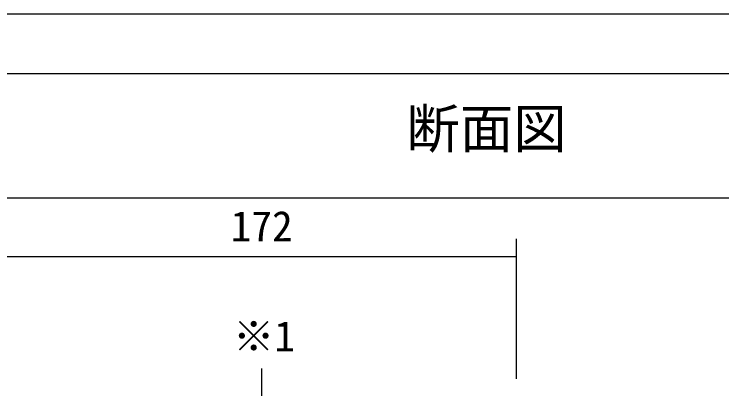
# Model space of a CAD drawing. Units: millimetres, scale not verified. Extents: x -800 to 800, y -554 to 554.
# Drawn here: x -477 to -238.3, y 427.5 to 554 of the extents above; entities that cross this region are included whole.
import ezdxf
from ezdxf.enums import TextEntityAlignment as Align

# ---------------------------------------------------------------- set-up
doc = ezdxf.new("R2010")
doc.units = ezdxf.units.MM
doc.header["$LTSCALE"] = 4
doc.linetypes.add('USER11', pattern=[4.619272, 2.886781, -0.577497, 0.577497, -0.577497])
for name, color, linetype, lineweight in [('1-0', 7, 'Continuous', 25), ('1-4_0', 7, 'Continuous', 25), ('2-0', 7, 'Continuous', 25)]:
    doc.layers.add(name, color=color, linetype=linetype, lineweight=lineweight)
doc.styles.add('ＭＳ ゴシック', font='')
doc.styles.get('ＭＳ ゴシック').set_extended_font_data('MS Gothic')

msp = doc.modelspace()

# ---------------------------------------------------------------- linework, layer by layer
at = {"layer": '1-0'}
for p, q in [((-780, 534), (152, 534)), ((-780, 492), (152, 492))]:
    msp.add_line(p, q, dxfattribs=at)
at = {"layer": '1-4_0'}
for p, q in [((-780, 534), (152, 534)), ((-780, 534), (152, 534)), ((-780, 492), (152, 492)), ((-780, 492), (152, 492))]:
    msp.add_line(p, q, dxfattribs=at)
msp.add_lwpolyline([(-800, -554), (800, -554), (800, 554), (-800, 554)], close=True, dxfattribs=at)
at = {"layer": '2-0'}
for p, q in [((-307.626, 478.153), (-307.626, 430.852)), ((-479.624, 472.153), (-307.626, 472.153)), ((-307.586, 472.158), (-307.585, 472.153))]:
    msp.add_line(p, q, dxfattribs=at)
at = {"layer": '2-0', "linetype": 'USER11'}
msp.add_line((-393.624, 434.376), (-393.624, 303.686), dxfattribs=at)
at = {"layer": '2-0'}
for centre, radius, start, end in [((-307.627, 472.153), 0.0385, 176.8034, 183.1966), ((-307.629, 472.154), 0.0368, 164.09186, 170.41214), ((-307.628, 472.153), 0.0375, 170.42353, 176.81848), ((-307.628, 472.153), 0.0375, 183.18152, 189.57647), ((-307.629, 472.153), 0.0368, 189.58786, 195.90814), ((-307.629, 472.153), 0.0369, 157.91384, 164.08276), ((-307.629, 472.153), 0.0369, 195.91724, 202.08616), ((-307.628, 472.153), 0.0375, 151.94293, 157.90767), ((-307.628, 472.153), 0.0375, 202.09233, 208.05707), ((-307.628, 472.153), 0.0386, 146.20582, 151.93978), ((-307.628, 472.154), 0.0386, 208.06022, 213.79418), ((-307.626, 472.152), 0.0398, 140.70417, 146.20539), ((-307.626, 472.155), 0.0398, 213.79461, 219.29583), ((-307.625, 472.151), 0.0411, 135.41861, 140.70597), ((-307.625, 472.155), 0.0411, 219.29403, 224.58139), ((-307.625, 472.15), 0.0423, 130.31331, 135.42213), ((-307.625, 472.156), 0.0423, 224.57787, 229.68669), ((-307.624, 472.15), 0.043, 125.34009, 130.31815), ((-307.624, 472.157), 0.043, 229.68185, 234.65991), ((-307.624, 472.15), 0.0432, 120.44129, 125.34595), ((-307.624, 472.157), 0.0432, 234.65405, 239.55871), ((-307.624, 472.15), 0.0428, 115.55153, 120.44799), ((-307.624, 472.157), 0.0428, 239.55201, 244.44847), ((-307.625, 472.151), 0.0417, 110.59857, 115.559), ((-307.625, 472.156), 0.0417, 244.441, 249.40143), ((-307.625, 472.153), 0.0398, 105.50351, 110.60674), ((-307.625, 472.154), 0.0398, 249.39326, 254.49649), ((-307.626, 472.155), 0.0374, 100.18113, 105.51225), ((-307.626, 472.151), 0.0374, 254.48775, 259.81887), ((-307.627, 472.158), 0.0345, 94.54116, 100.19012), ((-307.627, 472.149), 0.0345, 259.80988, 265.45884), ((-307.627, 472.156), 0.0361, 88.57282, 94.25244), ((-307.627, 472.15), 0.0361, 265.74756, 271.42718), ((-307.627, 472.142), 0.0507, 84.04218, 88.84291), ((-307.627, 472.165), 0.0507, 271.15709, 275.95782), ((-307.626, 472.145), 0.048, 79.105, 84.04197), ((-307.626, 472.162), 0.048, 275.95803, 280.895), ((-307.626, 472.147), 0.0455, 74.02738, 79.10459), ((-307.626, 472.16), 0.0455, 280.89541, 285.97262), ((-307.625, 472.149), 0.0433, 68.80632, 74.02665), ((-307.625, 472.158), 0.0433, 285.97335, 291.19368), ((-307.625, 472.151), 0.0414, 63.44102, 68.80513), ((-307.625, 472.156), 0.0414, 291.19487, 296.55898), ((-307.624, 472.152), 0.0397, 57.93415, 63.43922), ((-307.624, 472.154), 0.0397, 296.56078, 302.06585), ((-307.623, 472.154), 0.0383, 52.29325, 57.93158), ((-307.623, 472.153), 0.0383, 302.06842, 307.70675), ((-307.623, 472.154), 0.0372, 46.53209, 52.28979), ((-307.623, 472.152), 0.0372, 307.71021, 313.46791), ((-307.622, 472.155), 0.0364, 40.67167, 46.52767), ((-307.622, 472.152), 0.0364, 313.47233, 319.32833), ((-307.622, 472.155), 0.0361, 34.74069, 40.66633), ((-307.622, 472.151), 0.0361, 319.33367, 325.25931), ((-307.622, 472.155), 0.0361, 28.77521, 34.73459), ((-307.622, 472.151), 0.0361, 325.26541, 331.22479), ((-307.622, 472.155), 0.0366, 22.8172, 28.76861), ((-307.622, 472.152), 0.0366, 331.23139, 337.1828), ((-307.623, 472.155), 0.0377, 16.91234, 22.81048), ((-307.623, 472.152), 0.0377, 337.18952, 343.08766), ((-307.625, 472.154), 0.0393, 11.10701, 16.90591), ((-307.625, 472.153), 0.0393, 343.09409, 348.89299), ((-307.627, 472.154), 0.0416, 5.44522, 11.10125), ((-307.63, 472.153), 0.0445, 354.55955, 0.03418), ((-307.627, 472.153), 0.0416, 348.89875, 354.55478)]:
    msp.add_arc(centre, radius, start, end, dxfattribs=at)

# ---------------------------------------------------------------- texts
at = {"layer": '1-4_0', "style": 'ＭＳ ゴシック'}
msp.add_text('断面図', height=13.2, dxfattribs=at).set_placement((-344.697, 504.791), align=Align.BOTTOM_LEFT)
at = {"layer": '2-0', "style": 'ＭＳ ゴシック'}
for s, p in [('172', (-403.996, 474.196)), ('※1', (-403.216, 437.011))]:
    msp.add_text(s, height=10.26, dxfattribs=at).set_placement(p, align=Align.BOTTOM_LEFT)

doc.saveas('drawing.dxf')
